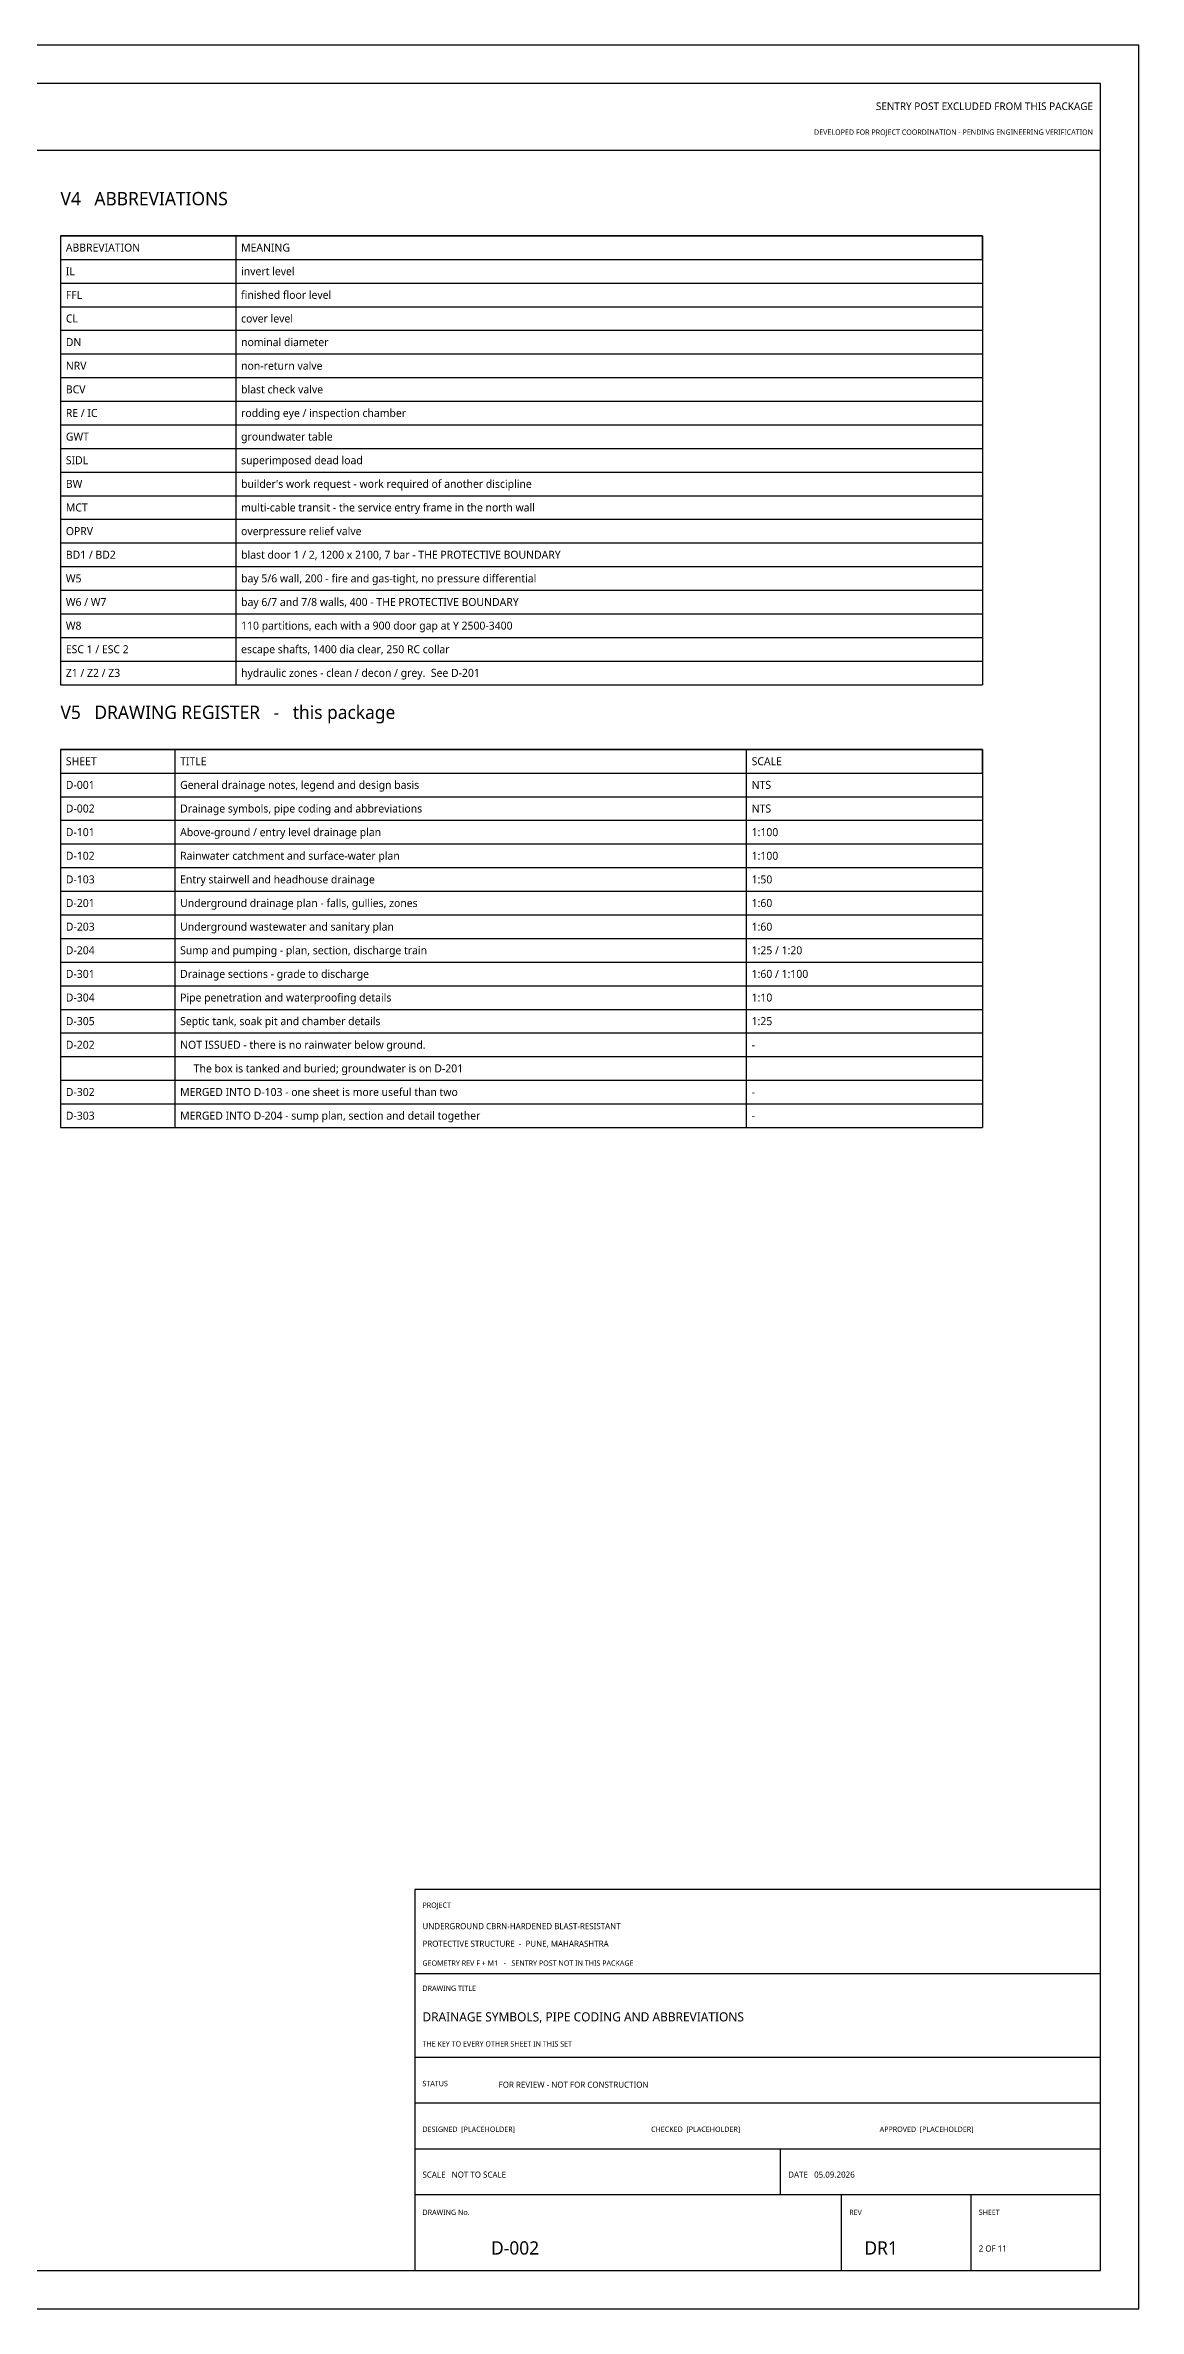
# Model space of a CAD drawing. Header units: millimetres. Extents: x 0 to 841, y 0 to 594.
# Drawn here: x 554 to 841, y 0 to 594 of the extents above; entities that cross this region are included whole.
import ezdxf
from ezdxf.enums import TextEntityAlignment as Align

# ---------------------------------------------------------------- set-up
doc = ezdxf.new("R2010")
doc.units = ezdxf.units.MM
for name, color, linetype in [('M-FLAG', 1, 'Continuous'), ('M-TABLE', 7, 'Continuous'), ('M-TITLE', 7, 'Continuous'), ('S-TITLE', 7, 'Continuous')]:
    doc.layers.add(name, color=color, linetype=linetype)
doc.styles.add('OpenSans', font='OpenSans-Regular.ttf')

msp = doc.modelspace()

# ---------------------------------------------------------------- linework, layer by layer
at = {"layer": 'M-TABLE'}
for p, q in [((558, 544), (800, 544)), ((558, 544), (558, 426.2)), ((604, 544), (604, 426.2)), ((800, 544), (800, 426.2)), ((558, 531.6), (800, 531.6)), ((558, 525.4), (800, 525.4)), ((558, 519.2), (800, 519.2)), ((558, 513), (800, 513)), ((558, 506.8), (800, 506.8)), ((558, 500.6), (800, 500.6)), ((558, 494.4), (800, 494.4)), ((558, 488.2), (800, 488.2)), ((558, 482), (800, 482)), ((558, 475.8), (800, 475.8)), ((558, 469.6), (800, 469.6)), ((558, 463.4), (800, 463.4)), ((558, 457.2), (800, 457.2)), ((558, 451), (800, 451)), ((558, 444.8), (800, 444.8)), ((558, 438.6), (800, 438.6)), ((558, 432.4), (800, 432.4)), ((558, 426.2), (800, 426.2)), ((558, 409.2), (800, 409.2)), ((558, 409.2), (558, 310)), ((588, 409.2), (588, 310)), ((738, 409.2), (738, 310)), ((800, 409.2), (800, 310)), ((558, 396.8), (800, 396.8)), ((558, 390.6), (800, 390.6)), ((558, 384.4), (800, 384.4)), ((558, 378.2), (800, 378.2)), ((558, 372), (800, 372)), ((558, 365.8), (800, 365.8)), ((558, 359.6), (800, 359.6)), ((558, 353.4), (800, 353.4)), ((558, 347.2), (800, 347.2)), ((558, 341), (800, 341)), ((558, 334.8), (800, 334.8)), ((558, 328.6), (800, 328.6)), ((558, 322.4), (800, 322.4)), ((558, 316.2), (800, 316.2)), ((558, 310), (800, 310))]:
    msp.add_line(p, q, dxfattribs=at)
for points in [[(558, 537.8), (800, 537.8), (800, 544), (558, 544)], [(558, 403), (800, 403), (800, 409.2), (558, 409.2)]]:
    msp.add_lwpolyline(points, close=True, dxfattribs=at)
at = {"layer": 'M-TITLE'}
for p, q in [((10, 566.5), (831, 566.5)), ((651, 88), (831, 88)), ((651, 66), (831, 66)), ((651, 54), (831, 54)), ((651, 42), (831, 42)), ((747, 30), (747, 42)), ((651, 30), (831, 30)), ((763, 10), (763, 30)), ((797, 10), (797, 30))]:
    msp.add_line(p, q, dxfattribs=at)
msp.add_lwpolyline([(651, 10), (831, 10), (831, 110), (651, 110)], close=True, dxfattribs=at)
at = {"layer": 'S-TITLE'}
for points in [[(0, 0), (841, 0), (841, 594), (0, 594)], [(10, 10), (831, 10), (831, 584), (10, 584)]]:
    msp.add_lwpolyline(points, close=True, dxfattribs=at)

# ---------------------------------------------------------------- texts
at = {"layer": 'M-FLAG', "style": 'OpenSans'}
for s, height, p in [('SENTRY POST EXCLUDED FROM THIS PACKAGE', 2, (829, 577)), ('DEVELOPED FOR PROJECT COORDINATION - PENDING ENGINEERING VERIFICATION', 1.4, (829, 570.5))]:
    msp.add_text(s, height=height, dxfattribs=at).set_placement(p, align=Align.RIGHT)
msp.add_text('FOR REVIEW - NOT FOR CONSTRUCTION', height=1.6, dxfattribs=at).set_placement((673, 58))
at = {"layer": 'M-TABLE', "style": 'OpenSans'}
for s, p in [('ABBREVIATION', (559.4, 539.85)), ('MEANING', (605.4, 539.85)), ('IL', (559.4, 533.65)), ('invert level', (605.4, 533.65)), ('FFL', (559.4, 527.45)), ('finished floor level', (605.4, 527.45)), ('CL', (559.4, 521.25)), ('cover level', (605.4, 521.25)), ('DN', (559.4, 515.05)), ('nominal diameter', (605.4, 515.05)), ('NRV', (559.4, 508.85)), ('non-return valve', (605.4, 508.85)), ('BCV', (559.4, 502.65)), ('blast check valve', (605.4, 502.65)), ('RE / IC', (559.4, 496.45)), ('rodding eye / inspection chamber', (605.4, 496.45)), ('GWT', (559.4, 490.25)), ('groundwater table', (605.4, 490.25)), ('SIDL', (559.4, 484.05)), ('superimposed dead load', (605.4, 484.05)), ('BW', (559.4, 477.85)), ("builder's work request - work required of another discipline", (605.4, 477.85)), ('MCT', (559.4, 471.65)), ('multi-cable transit - the service entry frame in the north wall', (605.4, 471.65)), ('OPRV', (559.4, 465.45)), ('overpressure relief valve', (605.4, 465.45)), ('BD1 / BD2', (559.4, 459.25)), ('blast door 1 / 2, 1200 x 2100, 7 bar - THE PROTECTIVE BOUNDARY', (605.4, 459.25)), ('W5', (559.4, 453.05)), ('bay 5/6 wall, 200 - fire and gas-tight, no pressure differential', (605.4, 453.05)), ('W6 / W7', (559.4, 446.85)), ('bay 6/7 and 7/8 walls, 400 - THE PROTECTIVE BOUNDARY', (605.4, 446.85)), ('W8', (559.4, 440.65)), ('110 partitions, each with a 900 door gap at Y 2500-3400', (605.4, 440.65)), ('ESC 1 / ESC 2', (559.4, 434.45)), ('escape shafts, 1400 dia clear, 250 RC collar', (605.4, 434.45)), ('Z1 / Z2 / Z3', (559.4, 428.25)), ('hydraulic zones - clean / decon / grey.  See D-201', (605.4, 428.25)), ('SHEET', (559.4, 405.05)), ('TITLE', (589.4, 405.05)), ('SCALE', (739.4, 405.05)), ('D-001', (559.4, 398.85)), ('General drainage notes, legend and design basis', (589.4, 398.85)), ('NTS', (739.4, 398.85)), ('D-002', (559.4, 392.65)), ('Drainage symbols, pipe coding and abbreviations', (589.4, 392.65)), ('NTS', (739.4, 392.65)), ('D-101', (559.4, 386.45)), ('Above-ground / entry level drainage plan', (589.4, 386.45)), ('1:100', (739.4, 386.45)), ('D-102', (559.4, 380.25)), ('Rainwater catchment and surface-water plan', (589.4, 380.25)), ('1:100', (739.4, 380.25)), ('D-103', (559.4, 374.05)), ('Entry stairwell and headhouse drainage', (589.4, 374.05)), ('1:50', (739.4, 374.05)), ('D-201', (559.4, 367.85)), ('Underground drainage plan - falls, gullies, zones', (589.4, 367.85)), ('1:60', (739.4, 367.85)), ('D-203', (559.4, 361.65)), ('Underground wastewater and sanitary plan', (589.4, 361.65)), ('1:60', (739.4, 361.65)), ('D-204', (559.4, 355.45)), ('Sump and pumping - plan, section, discharge train', (589.4, 355.45)), ('1:25 / 1:20', (739.4, 355.45)), ('D-301', (559.4, 349.25)), ('Drainage sections - grade to discharge', (589.4, 349.25)), ('1:60 / 1:100', (739.4, 349.25)), ('D-304', (559.4, 343.05)), ('Pipe penetration and waterproofing details', (589.4, 343.05)), ('1:10', (739.4, 343.05)), ('D-305', (559.4, 336.85)), ('Septic tank, soak pit and chamber details', (589.4, 336.85)), ('1:25', (739.4, 336.85)), ('D-202', (559.4, 330.65)), ('NOT ISSUED - there is no rainwater below ground.', (589.4, 330.65)), ('-', (739.4, 330.65)), ('     The box is tanked and buried; groundwater is on D-201', (589.4, 324.45)), ('D-302', (559.4, 318.25)), ('MERGED INTO D-103 - one sheet is more useful than two', (589.4, 318.25)), ('-', (739.4, 318.25)), ('D-303', (559.4, 312.05)), ('MERGED INTO D-204 - sump plan, section and detail together', (589.4, 312.05)), ('-', (739.4, 312.05))]:
    msp.add_text(s, height=2.1, dxfattribs=at).set_placement(p)
at = {"layer": 'M-TITLE', "style": 'OpenSans'}
for s, height, p in [('V4   ABBREVIATIONS', 3.5, (558, 552)), ('V5   DRAWING REGISTER   -   this package', 3.5, (558, 417.2)), ('PROJECT', 1.4, (653, 105.2)), ('UNDERGROUND CBRN-HARDENED BLAST-RESISTANT', 1.6, (653, 99.6)), ('PROTECTIVE STRUCTURE  -  PUNE, MAHARASHTRA', 1.6, (653, 95)), ('GEOMETRY REV F + M1   -   SENTRY POST NOT IN THIS PACKAGE', 1.4, (653, 90)), ('DRAWING TITLE', 1.4, (653, 83.4)), ('DRAINAGE SYMBOLS, PIPE CODING AND ABBREVIATIONS', 2.4, (653, 75.4)), ('THE KEY TO EVERY OTHER SHEET IN THIS SET', 1.4, (653, 68.8)), ('STATUS', 1.4, (653, 58.4)), ('DESIGNED  [PLACEHOLDER]', 1.4, (653, 46.4)), ('CHECKED  [PLACEHOLDER]', 1.4, (713, 46.4)), ('APPROVED  [PLACEHOLDER]', 1.4, (773, 46.4)), ('SCALE   NOT TO SCALE', 1.6, (653, 34.4)), ('DATE   05.09.2026', 1.6, (749, 34.4)), ('DRAWING No.', 1.4, (653, 24.6)), ('REV', 1.4, (765, 24.6)), ('SHEET', 1.4, (799, 24.6)), ('D-002', 3.5, (671, 14.2)), ('DR1', 3.5, (769, 14.2)), ('2 OF 11', 1.6, (799, 15))]:
    msp.add_text(s, height=height, dxfattribs=at).set_placement(p)

doc.saveas('drawing.dxf')
